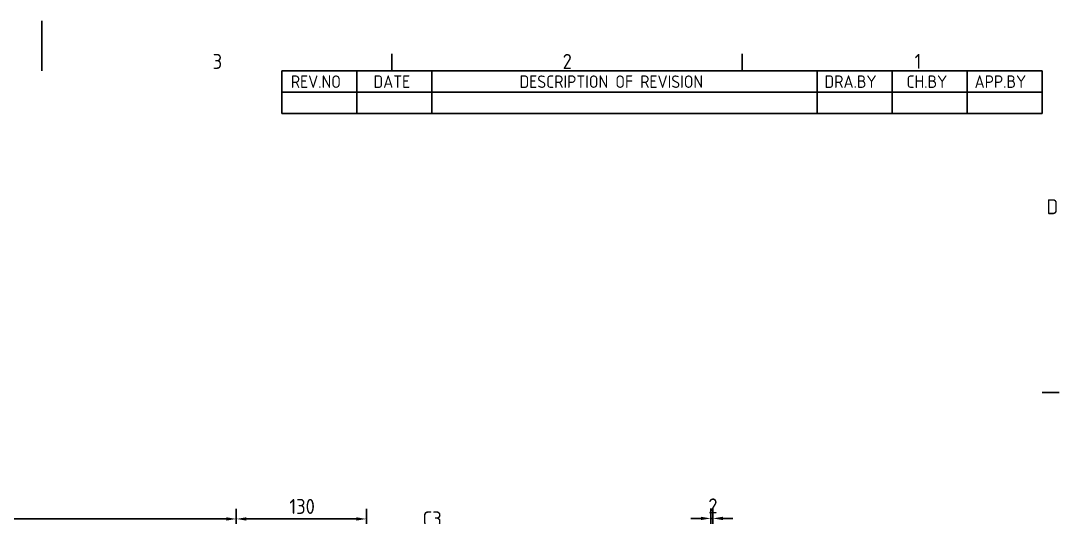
# Model space of a CAD drawing. Header units: millimetres. Extents: x 0 to 2100, y 0 to 1485.
# Drawn here: x 1029 to 2067, y 989 to 1485 of the extents above; entities that cross this region are included whole.
import ezdxf

# ---------------------------------------------------------------- set-up
doc = ezdxf.new("R2010")
doc.units = ezdxf.units.MM
doc.header["$LTSCALE"] = 5
doc.layers.get('0').update_dxf_attribs({"color": 3, "lineweight": 25})
for name, color, linetype, lineweight in [('경계(ISO)', 7, 'Continuous', 25), ('기호(ISO)', 5, 'Continuous', 25), ('치수(ISO)', 2, 'Continuous', 25)]:
    doc.layers.add(name, color=color, linetype=linetype, lineweight=lineweight)
doc.styles.add('ISO ProportionalPSTEK', font='isocp.shx')
doc.styles.add('문자 텍스트_PSTEK_POSCO', font='isocp.shx')
doc.styles.add('치수 텍스트_PSTEK_POSCO', font='isocp.shx')
doc.dimstyles.new('치수_PSTEK_POSCO', dxfattribs={"dimscale": 5, "dimtxt": 3, "dimasz": 2, "dimexe": 2, "dimexo": 2.5, "dimgap": 1, "dimtad": 1, "dimrnd": 1e-08, "dimdsep": 46, "dimtxsty": '치수 텍스트_PSTEK_POSCO', "dimcen": 0.09, "dimdle": 10, "dimclrd": 7, "dimclre": 7, "dimclrt": 2, "dimadec": 1, "dimazin": 2, "dimtfac": 1, "dimtmove": 0, "dimatfit": 3, "dimfxl": 0, "dimtolj": 1, "dimlwd": -1, "dimlwe": -1, "dimarcsym": 0})

# ---------------------------------------------------------------- blocks, each defined once
blk = doc.blocks.new('경계 Default Border')
at = {"layer": '경계(ISO)'}
for p, q in [((280, 287.0000076293945), (280, 290.4000091552734)), ((350, 287.0000076293945), (350, 290.4000091552734)), ((410, 222.7499961853027), (413.4000015258789, 222.7499961853027))]:
    blk.add_line(p, q, dxfattribs=at)
at = {"layer": '경계(ISO)', "flags": 128}
blk.add_lwpolyline([(210, 297.0000076293945), (210, 287.0000076293945)], dxfattribs=at)
at = {"layer": '경계(ISO)', "color": 2, "char_height": 3.00000011920929, "attachment_point": 7, "style": '문자 텍스트_PSTEK_POSCO'}
for s, insert in [('3', (244.1685395229535, 287.3713945155963)), ('2', (314.127739416884, 287.3713945155963)), ('1', (384.4860661041481, 287.4)), ('D', (410.878270202895, 258.3463944559917))]:
    blk.add_mtext(s, dxfattribs=dict(at, insert=insert))
blk = doc.blocks.new('리비전 내역')
at = {"layer": '기호(ISO)'}
for p, q in [((258, 287.0000076293945), (410, 287.0000076293945)), ((258, 287.0000076293945), (258, 282.7200076293945)), ((273, 287.0000076293945), (273, 282.7200076293945)), ((288, 287.0000076293945), (288, 282.7200076293945)), ((365, 287.0000076293945), (365, 282.7200076293945)), ((380, 287.0000076293945), (380, 282.7200076293945)), ((395, 287.0000076293945), (395, 282.7200076293945)), ((410, 287.0000076293945), (410, 282.7200076293945)), ((258, 282.7200076293945), (410, 282.7200076293945)), ((258, 282.7200076293945), (258, 278.4400076293945)), ((273, 282.7200076293945), (273, 278.4400076293945)), ((288, 282.7200076293945), (288, 278.4400076293945)), ((365, 282.7200076293945), (365, 278.4400076293945)), ((380, 282.7200076293945), (380, 278.4400076293945)), ((395, 282.7200076293945), (395, 278.4400076293945)), ((410, 282.7200076293945), (410, 278.4400076293945)), ((258, 278.4400076293945), (410, 278.4400076293945))]:
    blk.add_line(p, q, dxfattribs=at)
at = {"layer": '기호(ISO)', "color": 2, "char_height": 2.5, "attachment_point": 7, "style": 'ISO ProportionalPSTEK'}
for s, insert in [('REV.NO', (259.7871163682308, 283.5831900503393)), ('DATE', (276.3142317728366, 283.5831900503393)), ('DESCRIPTION OF REVISION', (305.5070204333629, 283.5831900503393)), ('DRA.BY', (366.4757339553204, 283.5831900503393)), ('CH.BY', (382.8642915086117, 283.5831900503393)), ('APP.BY', (396.4777339604404, 283.5831900503393))]:
    blk.add_mtext(s, dxfattribs=dict(at, insert=insert))
blk = doc.blocks.new('*D37')
at = {"layer": 'Defpoints', "color": 0}
for p in [(1720.905579589049, 987.7874501870726), (1718.905579589049, 940.2471101132985), (1720.905579589049, 940.2471101132985)]:
    blk.add_point(p, dxfattribs=at)
at = {"layer": '치수(ISO)', "color": 7}
for p, q in [((1718.905579589049, 952.7471101132985), (1718.905579589049, 997.7874501870726)), ((1720.905579589049, 952.7471101132985), (1720.905579589049, 997.7874501870726)), ((1708.905579589049, 987.7874501870726), (1698.905579589049, 987.7874501870726)), ((1718.905579589049, 987.7874501870726), (1720.905579589049, 987.7874501870726)), ((1730.905579589049, 987.7874501870726), (1740.905579589049, 987.7874501870726))]:
    blk.add_line(p, q, dxfattribs=at)
for points in [[(1708.905579589049, 989.4541168537393), (1708.905579589049, 986.120783520406), (1718.905579589049, 987.7874501870726)], [(1730.905579589049, 989.4541168537393), (1730.905579589049, 986.120783520406), (1720.905579589049, 987.7874501870726)]]:
    blk.add_solid(points, dxfattribs=at)
at = {"layer": '치수(ISO)', "color": 2, "insert": (1716.264683919758, 1000.288926565025), "char_height": 15, "attachment_point": 4, "style": '치수 텍스트_PSTEK_POSCO'}
blk.add_mtext('\\A1;2', dxfattribs=at)
blk = doc.blocks.new('*D39')
at = {"layer": 'Defpoints', "color": 0}
for p in [(1244.455361246206, 987.2471101132991), (512.4553612462054, 937.2471101132991), (1244.455361246206, 937.2471101132987)]:
    blk.add_point(p, dxfattribs=at)
at = {"layer": '치수(ISO)', "color": 7}
for p, q in [((512.4553612462054, 949.7471101132991), (512.4553612462054, 997.2471101132991)), ((1244.455361246206, 949.7471101132987), (1244.455361246206, 997.2471101132991)), ((522.4553612462054, 987.2471101132991), (1234.455361246206, 987.2471101132991))]:
    blk.add_line(p, q, dxfattribs=at)
for points in [[(522.4553612462054, 988.9137767799657), (522.4553612462054, 985.5804434466324), (512.4553612462054, 987.2471101132991)], [(1234.455361246206, 988.9137767799657), (1234.455361246206, 985.5804434466324), (1244.455361246206, 987.2471101132991)]]:
    blk.add_solid(points, dxfattribs=at)
at = {"layer": '치수(ISO)', "color": 2, "insert": (864.5549183328197, 999.7485864912518), "char_height": 15, "attachment_point": 4, "style": '치수 텍스트_PSTEK_POSCO'}
blk.add_mtext('\\A1;732', dxfattribs=at)
blk = doc.blocks.new('*D40')
at = {"layer": 'Defpoints', "color": 0}
for p in [(1374.455361246205, 987.2471101132991), (1244.455361246206, 937.2471101132987), (1374.455361246205, 937.2471101132987)]:
    blk.add_point(p, dxfattribs=at)
at = {"layer": '치수(ISO)', "color": 7}
for p, q in [((1244.455361246206, 949.7471101132987), (1244.455361246206, 997.2471101132991)), ((1374.455361246205, 949.7471101132987), (1374.455361246205, 997.2471101132991)), ((1254.455361246206, 987.2471101132991), (1364.455361246205, 987.2471101132991))]:
    blk.add_line(p, q, dxfattribs=at)
for points in [[(1254.455361246206, 988.9137767799657), (1254.455361246206, 985.5804434466324), (1244.455361246206, 987.2471101132991)], [(1364.455361246205, 988.9137767799657), (1364.455361246205, 985.5804434466324), (1374.455361246205, 987.2471101132991)]]:
    blk.add_solid(points, dxfattribs=at)
at = {"layer": '치수(ISO)', "color": 2, "insert": (1297.499455734395, 999.7471101132991), "char_height": 15, "attachment_point": 4, "style": '치수 텍스트_PSTEK_POSCO'}
blk.add_mtext('\\A1;130', dxfattribs=at)

msp = doc.modelspace()

# ---------------------------------------------------------------- block references
at = {"xscale": 5, "yscale": 5, "zscale": 5}
msp.add_blockref('경계 Default Border', (0, 0), dxfattribs=at)
at = {"layer": '기호(ISO)', "xscale": 5, "yscale": 5, "zscale": 5}
msp.add_blockref('리비전 내역', (0, 0), dxfattribs=at)

# ---------------------------------------------------------------- texts
at = {"layer": '기호(ISO)', "color": 2, "insert": (1430.664914623962, 987.3254553483509), "char_height": 15.00000059604645, "attachment_point": 4, "style": '치수 텍스트_PSTEK_POSCO'}
msp.add_mtext('{C3}', dxfattribs=at)

# ---------------------------------------------------------------- dimensions: what is measured, and where the dimension line sits
at = {"layer": '치수(ISO)', "color": 7}
for base, p1, p2, override, picture, middle in [((1244.455361246206, 987.2471101132991), (512.4553612462054, 937.2471101132991), (1244.455361246206, 937.2471101132987), {"dimdec": 2, "dimtp": 0, "dimtm": -0, "dimtdec": 2, "dimtofl": 0, "dimatfit": 1}, '*D39', (878.5053612462056, 987.2471101132991)), ((1374.455361246205, 987.2471101132991), (1244.455361246206, 937.2471101132987), (1374.455361246205, 937.2471101132987), {"dimdec": 2, "dimtp": 0, "dimtm": -0, "dimtdec": 2, "dimtofl": 0, "dimatfit": 1}, '*D40', (1309.505361246206, 987.2471101132991)), ((1720.905579589049, 987.7874501870726), (1718.905579589049, 940.2471101132985), (1720.905579589049, 940.2471101132985), {"dimdec": 2, "dimtp": 0, "dimtm": -0, "dimtdec": 2, "dimtofl": 1, "dimatfit": 1}, '*D37', (1719.905579589049, 987.7874501870726))]:
    dim = msp.add_linear_dim(base=base, p1=p1, p2=p2, angle=180, dimstyle='치수_PSTEK_POSCO', override=override, dxfattribs=at)
    dim.commit()
    dim.dimension.update_dxf_attribs({"geometry": picture, "text_midpoint": middle, "dimtype": 160})

doc.saveas('drawing.dxf')
